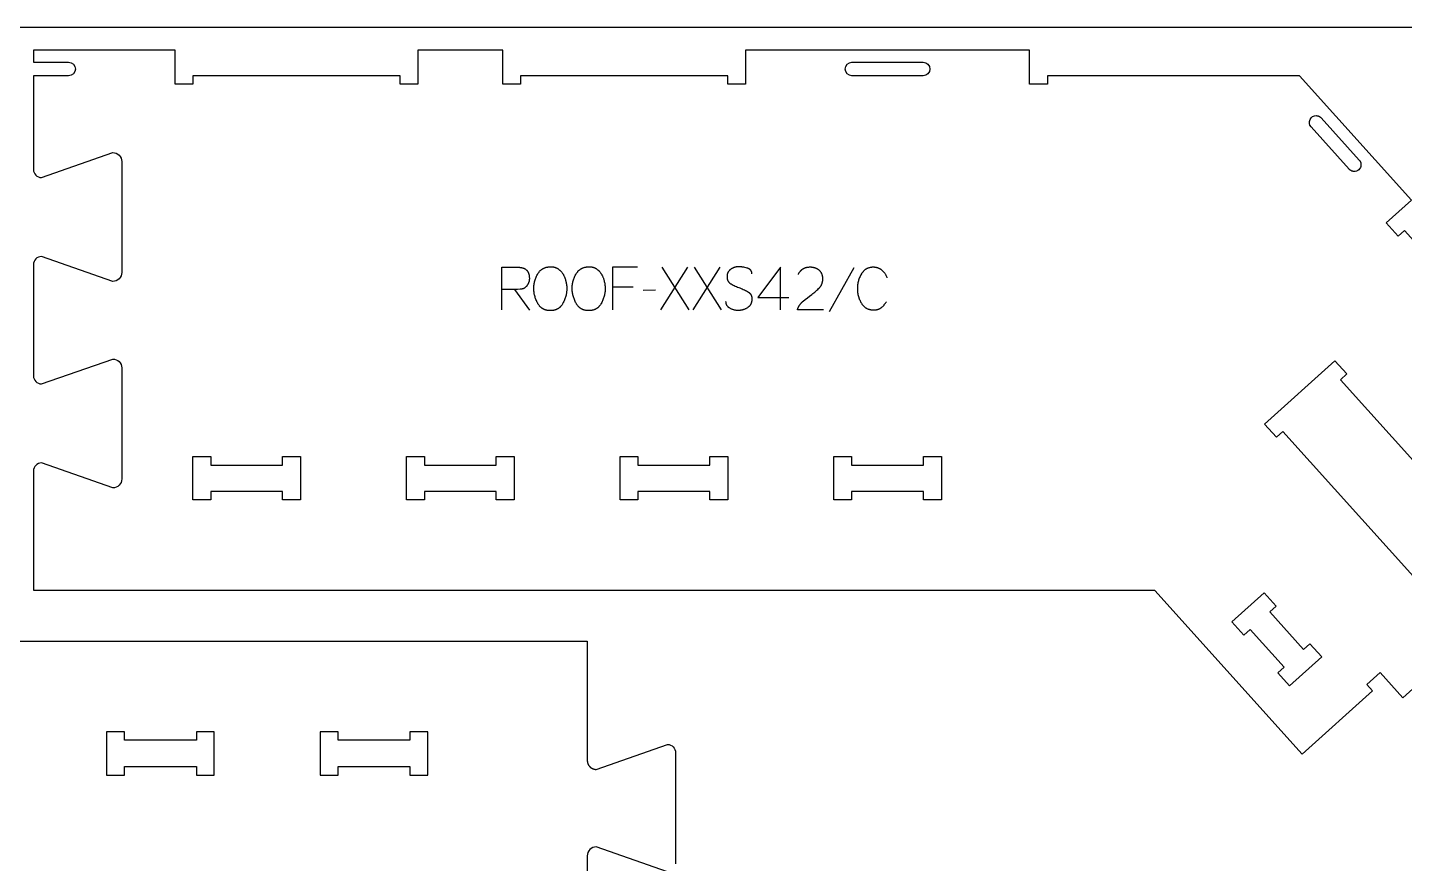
# Model space of a CAD drawing. Extents: x -20252 to -17068, y -84343 to -75479.
# Drawn here: x -18698 to -17731, y -78090 to -77503 of the extents above; entities that cross this region are included whole.
import ezdxf

# ---------------------------------------------------------------- set-up
doc = ezdxf.new("R2010")
doc.units = 0
for name, color, linetype in [('0_SHEET_SPRUCEPLY_2440X122', 1, 'CONTINUOUS'), ('1_ANYTOOL_1MMDEEP_LABELS_S', 2, 'CONTINUOUS'), ('3_ANYTOOL_CUTTHROUGH_INSID', 4, 'CONTINUOUS'), ('4_ANYTOOL_CUTTHROUGH_OUTSI', 5, 'CONTINUOUS')]:
    doc.layers.add(name, color=color, linetype=linetype)

msp = doc.modelspace()

# ---------------------------------------------------------------- linework, layer by layer
at = {"layer": '0_SHEET_SPRUCEPLY_2440X122'}
msp.add_lwpolyline([(-19879.92, -77502.96), (-19879.92, -78722.96), (-17439.92, -78722.96), (-17439.92, -77502.96)], close=True, dxfattribs=at)
at = {"layer": '1_ANYTOOL_1MMDEEP_LABELS_S'}
for points in [[(-18364.96, -77701.4), (-18364.96, -77671.4), (-18353.6, -77671.4), (-18353.11, -77671.41), (-18352.63, -77671.43), (-18352.4, -77671.45), (-18352.18, -77671.47), (-18351.95, -77671.5), (-18351.73, -77671.52), (-18351.52, -77671.56), (-18351.3, -77671.59), (-18351.1, -77671.63), (-18350.89, -77671.68), (-18350.69, -77671.73), (-18350.49, -77671.78), (-18350.3, -77671.83), (-18350.11, -77671.89), (-18349.93, -77671.96), (-18349.75, -77672.02), (-18349.57, -77672.09), (-18349.4, -77672.17), (-18349.23, -77672.25), (-18349.06, -77672.33), (-18348.9, -77672.41), (-18348.74, -77672.5), (-18348.59, -77672.6), (-18348.44, -77672.7), (-18348.29, -77672.8), (-18348.15, -77672.9), (-18348.01, -77673.01), (-18347.88, -77673.13), (-18347.75, -77673.24), (-18347.62, -77673.36), (-18347.5, -77673.49), (-18347.38, -77673.62), (-18347.27, -77673.75), (-18347.15, -77673.88), (-18347.05, -77674.02), (-18346.94, -77674.17), (-18346.84, -77674.31), (-18346.75, -77674.47), (-18346.66, -77674.62), (-18346.57, -77674.78), (-18346.49, -77674.94), (-18346.41, -77675.11), (-18346.33, -77675.28), (-18346.26, -77675.45), (-18346.19, -77675.63), (-18346.13, -77675.81), (-18346.07, -77676), (-18346.01, -77676.19), (-18345.96, -77676.38), (-18345.91, -77676.58), (-18345.86, -77676.78), (-18345.82, -77676.99), (-18345.79, -77677.19), (-18345.75, -77677.41), (-18345.72, -77677.62), (-18345.7, -77677.84), (-18345.68, -77678.07), (-18345.66, -77678.29), (-18345.64, -77678.76), (-18345.63, -77679.24), (-18345.63, -77679.42), (-18345.64, -77679.6), (-18345.64, -77679.77), (-18345.66, -77679.94), (-18345.67, -77680.12), (-18345.69, -77680.29), (-18345.71, -77680.46), (-18345.74, -77680.63), (-18345.77, -77680.8), (-18345.8, -77680.97), (-18345.84, -77681.13), (-18345.88, -77681.3), (-18345.92, -77681.47), (-18345.97, -77681.63), (-18346.02, -77681.79), (-18346.07, -77681.96), (-18346.13, -77682.12), (-18346.19, -77682.28), (-18346.26, -77682.44), (-18346.32, -77682.6), (-18346.39, -77682.75), (-18346.47, -77682.91), (-18346.55, -77683.07), (-18346.63, -77683.22), (-18346.71, -77683.38), (-18346.8, -77683.53), (-18346.89, -77683.68), (-18346.99, -77683.83), (-18347.09, -77683.98), (-18347.19, -77684.13), (-18347.3, -77684.28), (-18347.41, -77684.43), (-18347.52, -77684.58), (-18347.63, -77684.72), (-18347.75, -77684.85), (-18347.87, -77684.98), (-18347.99, -77685.11), (-18348.12, -77685.23), (-18348.24, -77685.35), (-18348.37, -77685.47), (-18348.5, -77685.58), (-18348.64, -77685.68), (-18348.77, -77685.78), (-18348.91, -77685.88), (-18349.05, -77685.97), (-18349.2, -77686.06), (-18349.34, -77686.14), (-18349.49, -77686.22), (-18349.64, -77686.29), (-18349.79, -77686.36), (-18349.95, -77686.43), (-18350.11, -77686.49), (-18350.27, -77686.55), (-18350.43, -77686.6), (-18350.59, -77686.65), (-18350.76, -77686.69), (-18350.93, -77686.73), (-18351.1, -77686.76), (-18351.28, -77686.79), (-18351.45, -77686.82), (-18351.63, -77686.84), (-18351.82, -77686.85), (-18352, -77686.87), (-18353.92, -77686.94), (-18355.96, -77686.96), (-18364.91, -77686.96)], [(-18269.69, -77671.4), (-18287.34, -77671.4), (-18287.34, -77701.4)], [(-18234.71, -77671.4), (-18253.61, -77701.4)], [(-18233.47, -77701.4), (-18252.41, -77671.4)], [(-18212, -77671.4), (-18230.9, -77701.4)], [(-18210.76, -77701.4), (-18229.7, -77671.4)], [(-18189.37, -77675.99), (-18189.37, -77675.8), (-18189.38, -77675.71), (-18189.38, -77675.62), (-18189.39, -77675.52), (-18189.4, -77675.44), (-18189.41, -77675.35), (-18189.42, -77675.26), (-18189.44, -77675.17), (-18189.45, -77675.09), (-18189.47, -77675), (-18189.49, -77674.92), (-18189.51, -77674.84), (-18189.53, -77674.76), (-18189.55, -77674.68), (-18189.58, -77674.6), (-18189.6, -77674.52), (-18189.63, -77674.44), (-18189.66, -77674.37), (-18189.69, -77674.29), (-18189.72, -77674.22), (-18189.76, -77674.14), (-18189.79, -77674.07), (-18189.83, -77674), (-18189.87, -77673.93), (-18189.91, -77673.86), (-18189.95, -77673.79), (-18190, -77673.73), (-18190.04, -77673.66), (-18190.09, -77673.6), (-18190.14, -77673.53), (-18190.19, -77673.47), (-18190.24, -77673.41), (-18190.3, -77673.35), (-18190.35, -77673.29), (-18190.41, -77673.23), (-18190.47, -77673.17), (-18190.53, -77673.11), (-18190.59, -77673.06), (-18190.65, -77673), (-18190.72, -77672.95), (-18190.78, -77672.9), (-18190.85, -77672.85), (-18190.92, -77672.8), (-18190.99, -77672.75), (-18191.07, -77672.7), (-18191.14, -77672.65), (-18191.22, -77672.6), (-18191.29, -77672.56), (-18191.37, -77672.51), (-18191.45, -77672.47), (-18191.54, -77672.43), (-18191.71, -77672.35), (-18191.88, -77672.27), (-18192.06, -77672.2), (-18192.25, -77672.13), (-18192.45, -77672.06), (-18192.65, -77672), (-18193.46, -77671.78), (-18194.26, -77671.59), (-18195.05, -77671.43), (-18195.82, -77671.29), (-18196.2, -77671.24), (-18196.57, -77671.19), (-18196.95, -77671.15), (-18197.31, -77671.12), (-18197.68, -77671.09), (-18198.04, -77671.07), (-18198.4, -77671.06), (-18198.76, -77671.06), (-18198.95, -77671.06), (-18199.15, -77671.07), (-18199.34, -77671.07), (-18199.53, -77671.09), (-18199.72, -77671.1), (-18199.91, -77671.12), (-18200.1, -77671.15), (-18200.28, -77671.17), (-18200.47, -77671.2), (-18200.65, -77671.24), (-18200.83, -77671.27), (-18201.01, -77671.32), (-18201.19, -77671.36), (-18201.37, -77671.41), (-18201.55, -77671.46), (-18201.72, -77671.51), (-18201.9, -77671.57), (-18202.07, -77671.64), (-18202.25, -77671.7), (-18202.42, -77671.77), (-18202.59, -77671.84), (-18202.76, -77671.92), (-18202.92, -77672), (-18203.09, -77672.08), (-18203.25, -77672.17), (-18203.42, -77672.26), (-18203.58, -77672.36), (-18203.74, -77672.45), (-18203.9, -77672.55), (-18204.06, -77672.66), (-18204.22, -77672.77), (-18204.37, -77672.88), (-18204.52, -77673), (-18204.67, -77673.11), (-18204.82, -77673.24), (-18204.95, -77673.36), (-18205.09, -77673.49), (-18205.22, -77673.62), (-18205.34, -77673.75), (-18205.46, -77673.89), (-18205.57, -77674.03), (-18205.68, -77674.17), (-18205.79, -77674.32), (-18205.89, -77674.47), (-18205.98, -77674.62), (-18206.07, -77674.77), (-18206.16, -77674.93), (-18206.24, -77675.09), (-18206.31, -77675.26), (-18206.38, -77675.42), (-18206.45, -77675.59), (-18206.51, -77675.77), (-18206.56, -77675.94), (-18206.61, -77676.12), (-18206.66, -77676.31), (-18206.7, -77676.49), (-18206.74, -77676.68), (-18206.77, -77676.87), (-18206.8, -77677.07), (-18206.82, -77677.27), (-18206.84, -77677.47), (-18206.85, -77677.67), (-18206.85, -77677.88), (-18206.86, -77678.09), (-18206.85, -77678.3), (-18206.85, -77678.51), (-18206.83, -77678.72), (-18206.81, -77678.93), (-18206.79, -77679.13), (-18206.76, -77679.32), (-18206.72, -77679.52), (-18206.68, -77679.71), (-18206.63, -77679.89), (-18206.58, -77680.07), (-18206.52, -77680.25), (-18206.46, -77680.43), (-18206.43, -77680.51), (-18206.39, -77680.6), (-18206.35, -77680.68), (-18206.32, -77680.76), (-18206.28, -77680.85), (-18206.24, -77680.93), (-18206.19, -77681.01), (-18206.15, -77681.09), (-18206.11, -77681.17), (-18206.06, -77681.24), (-18206.01, -77681.32), (-18205.96, -77681.4), (-18205.91, -77681.47), (-18205.86, -77681.55), (-18205.81, -77681.62), (-18205.75, -77681.69), (-18205.7, -77681.76), (-18205.64, -77681.83), (-18205.58, -77681.9), (-18205.52, -77681.97), (-18205.46, -77682.04), (-18205.4, -77682.1), (-18205.33, -77682.17), (-18205.27, -77682.23), (-18205.13, -77682.36), (-18204.99, -77682.48), (-18204.84, -77682.6), (-18204.69, -77682.72), (-18204.53, -77682.83), (-18204.37, -77682.94), (-18204.2, -77683.04), (-18204.03, -77683.14), (-18203.31, -77683.54), (-18202.58, -77683.91), (-18201.83, -77684.28), (-18201.07, -77684.64), (-18200.29, -77684.98), (-18199.5, -77685.32), (-18198.68, -77685.64), (-18197.86, -77685.95), (-18197.03, -77686.26), (-18196.23, -77686.59), (-18195.44, -77686.94), (-18194.67, -77687.3), (-18193.93, -77687.67), (-18193.2, -77688.06), (-18192.5, -77688.47), (-18191.81, -77688.89), (-18191.65, -77689), (-18191.49, -77689.11), (-18191.33, -77689.23), (-18191.26, -77689.29), (-18191.19, -77689.35), (-18191.11, -77689.41), (-18191.04, -77689.47), (-18190.97, -77689.54), (-18190.91, -77689.6), (-18190.84, -77689.67), (-18190.78, -77689.73), (-18190.71, -77689.8), (-18190.65, -77689.87), (-18190.59, -77689.94), (-18190.53, -77690.01), (-18190.48, -77690.08), (-18190.42, -77690.16), (-18190.37, -77690.23), (-18190.31, -77690.3), (-18190.26, -77690.38), (-18190.21, -77690.46), (-18190.16, -77690.53), (-18190.12, -77690.61), (-18190.07, -77690.69), (-18190.03, -77690.77), (-18189.98, -77690.85), (-18189.94, -77690.94), (-18189.9, -77691.02), (-18189.86, -77691.11), (-18189.83, -77691.19), (-18189.79, -77691.28), (-18189.76, -77691.36), (-18189.73, -77691.45), (-18189.7, -77691.54), (-18189.67, -77691.63), (-18189.64, -77691.72), (-18189.61, -77691.82), (-18189.56, -77692.01), (-18189.52, -77692.2), (-18189.48, -77692.39), (-18189.45, -77692.59), (-18189.43, -77692.8), (-18189.41, -77693), (-18189.39, -77693.21), (-18189.39, -77693.43), (-18189.38, -77693.65), (-18189.39, -77693.87), (-18189.4, -77694.1), (-18189.41, -77694.33), (-18189.44, -77694.56), (-18189.46, -77694.79), (-18189.49, -77695.01), (-18189.53, -77695.23), (-18189.57, -77695.45), (-18189.62, -77695.66), (-18189.67, -77695.87), (-18189.72, -77696.08), (-18189.79, -77696.28), (-18189.85, -77696.47), (-18189.92, -77696.67), (-18190, -77696.86), (-18190.08, -77697.05), (-18190.17, -77697.23), (-18190.26, -77697.41), (-18190.36, -77697.58), (-18190.46, -77697.75), (-18190.57, -77697.92), (-18190.68, -77698.09), (-18190.79, -77698.25), (-18190.92, -77698.4), (-18191.04, -77698.56), (-18191.17, -77698.7), (-18191.31, -77698.85), (-18191.45, -77698.99), (-18191.6, -77699.13), (-18191.75, -77699.26), (-18191.91, -77699.4), (-18192.07, -77699.52), (-18192.24, -77699.65), (-18192.41, -77699.76), (-18192.59, -77699.88), (-18192.95, -77700.1), (-18193.31, -77700.31), (-18193.68, -77700.5), (-18194.05, -77700.68), (-18194.42, -77700.85), (-18194.8, -77701), (-18194.99, -77701.07), (-18195.18, -77701.13), (-18195.38, -77701.2), (-18195.57, -77701.26), (-18195.76, -77701.31), (-18195.96, -77701.37), (-18196.15, -77701.42), (-18196.35, -77701.46), (-18196.55, -77701.51), (-18196.75, -77701.54), (-18196.95, -77701.58), (-18197.15, -77701.61), (-18197.35, -77701.64), (-18197.55, -77701.67), (-18197.96, -77701.71), (-18198.37, -77701.73), (-18198.78, -77701.74), (-18199.19, -77701.74), (-18199.6, -77701.73), (-18200, -77701.7), (-18200.4, -77701.66), (-18200.8, -77701.61), (-18201.19, -77701.55), (-18201.57, -77701.47), (-18201.96, -77701.38), (-18202.33, -77701.28), (-18202.7, -77701.16), (-18203.07, -77701.03), (-18203.44, -77700.89), (-18203.79, -77700.74), (-18204.15, -77700.57), (-18204.5, -77700.39), (-18204.84, -77700.2), (-18205.01, -77700.1), (-18205.17, -77700), (-18205.33, -77699.89), (-18205.49, -77699.78), (-18205.63, -77699.67), (-18205.77, -77699.55), (-18205.91, -77699.44), (-18206.04, -77699.32), (-18206.17, -77699.19), (-18206.29, -77699.06), (-18206.4, -77698.93), (-18206.51, -77698.8), (-18206.57, -77698.73), (-18206.62, -77698.67), (-18206.67, -77698.6), (-18206.72, -77698.53), (-18206.77, -77698.46), (-18206.81, -77698.39), (-18206.86, -77698.31), (-18206.9, -77698.24), (-18206.94, -77698.17), (-18206.98, -77698.09), (-18207.02, -77698.02), (-18207.06, -77697.94), (-18207.1, -77697.87), (-18207.13, -77697.79), (-18207.17, -77697.71), (-18207.2, -77697.63), (-18207.23, -77697.55), (-18207.26, -77697.47), (-18207.29, -77697.39), (-18207.32, -77697.31), (-18207.37, -77697.15), (-18207.41, -77696.98), (-18207.45, -77696.81), (-18207.49, -77696.63), (-18207.52, -77696.46), (-18207.54, -77696.28), (-18207.56, -77696.1), (-18207.57, -77695.91), (-18207.58, -77695.72), (-18207.59, -77695.53)], [(-18169.36, -77701.4), (-18169.31, -77671.36), (-18185.34, -77692.74)], [(-18139.14, -77701.36), (-18157.44, -77701.32), (-18157.3, -77700.86), (-18157.22, -77700.64), (-18157.14, -77700.41), (-18157.05, -77700.19), (-18156.96, -77699.98), (-18156.87, -77699.76), (-18156.77, -77699.55), (-18156.67, -77699.34), (-18156.57, -77699.13), (-18156.46, -77698.93), (-18156.35, -77698.72), (-18156.24, -77698.52), (-18156.12, -77698.32), (-18156, -77698.13), (-18155.87, -77697.94), (-18155.74, -77697.74), (-18155.61, -77697.56), (-18155.48, -77697.37), (-18155.34, -77697.19), (-18155.2, -77697), (-18155.05, -77696.83), (-18154.9, -77696.65), (-18154.75, -77696.47), (-18154.59, -77696.3), (-18154.43, -77696.13), (-18154.27, -77695.97), (-18154.1, -77695.8), (-18153.93, -77695.64), (-18153.75, -77695.48), (-18153.39, -77695.17), (-18151.92, -77693.95), (-18150.42, -77692.76), (-18148.92, -77691.6), (-18147.39, -77690.47), (-18146.64, -77689.91), (-18145.9, -77689.34), (-18145.19, -77688.77), (-18144.51, -77688.18), (-18143.84, -77687.59), (-18143.19, -77686.99), (-18142.57, -77686.38), (-18141.97, -77685.76), (-18141.83, -77685.6), (-18141.69, -77685.44), (-18141.55, -77685.28), (-18141.42, -77685.12), (-18141.29, -77684.95), (-18141.17, -77684.79), (-18141.05, -77684.62), (-18140.94, -77684.44), (-18140.83, -77684.27), (-18140.73, -77684.09), (-18140.63, -77683.91), (-18140.53, -77683.73), (-18140.45, -77683.55), (-18140.36, -77683.36), (-18140.28, -77683.17), (-18140.2, -77682.98), (-18140.13, -77682.79), (-18140.07, -77682.6), (-18140, -77682.4), (-18139.95, -77682.2), (-18139.89, -77682), (-18139.84, -77681.79), (-18139.8, -77681.59), (-18139.76, -77681.38), (-18139.73, -77681.17), (-18139.7, -77680.96), (-18139.67, -77680.74), (-18139.65, -77680.52), (-18139.63, -77680.3), (-18139.62, -77680.08), (-18139.62, -77679.86), (-18139.61, -77679.63), (-18139.62, -77679.38), (-18139.62, -77679.13), (-18139.64, -77678.89), (-18139.65, -77678.65), (-18139.68, -77678.42), (-18139.7, -77678.19), (-18139.74, -77677.96), (-18139.77, -77677.74), (-18139.81, -77677.52), (-18139.86, -77677.3), (-18139.91, -77677.09), (-18139.97, -77676.88), (-18140.03, -77676.68), (-18140.1, -77676.47), (-18140.17, -77676.28), (-18140.25, -77676.08), (-18140.33, -77675.89), (-18140.41, -77675.71), (-18140.51, -77675.53), (-18140.6, -77675.35), (-18140.7, -77675.17), (-18140.81, -77675), (-18140.92, -77674.84), (-18141.04, -77674.67), (-18141.16, -77674.51), (-18141.28, -77674.36), (-18141.41, -77674.21), (-18141.55, -77674.06), (-18141.69, -77673.91), (-18141.84, -77673.77), (-18141.99, -77673.63), (-18142.14, -77673.5), (-18142.3, -77673.37), (-18142.46, -77673.25), (-18142.63, -77673.13), (-18142.8, -77673.01), (-18142.97, -77672.9), (-18143.14, -77672.79), (-18143.31, -77672.68), (-18143.49, -77672.58), (-18143.67, -77672.49), (-18143.85, -77672.39), (-18144.04, -77672.31), (-18144.23, -77672.22), (-18144.42, -77672.14), (-18144.61, -77672.07), (-18144.81, -77671.99), (-18145, -77671.93), (-18145.2, -77671.86), (-18145.41, -77671.8), (-18145.61, -77671.75), (-18145.82, -77671.7), (-18146.03, -77671.65), (-18146.25, -77671.61), (-18146.46, -77671.57), (-18146.68, -77671.53), (-18146.9, -77671.5), (-18147.13, -77671.48), (-18147.36, -77671.45), (-18147.58, -77671.43), (-18147.82, -77671.42), (-18148.05, -77671.41), (-18148.53, -77671.4), (-18148.89, -77671.41), (-18149.25, -77671.42), (-18149.61, -77671.45), (-18149.95, -77671.48), (-18150.3, -77671.53), (-18150.63, -77671.58), (-18150.96, -77671.65), (-18151.28, -77671.72), (-18151.59, -77671.81), (-18151.75, -77671.85), (-18151.9, -77671.9), (-18152.05, -77671.95), (-18152.2, -77672), (-18152.35, -77672.06), (-18152.49, -77672.12), (-18152.64, -77672.18), (-18152.78, -77672.24), (-18152.92, -77672.31), (-18153.06, -77672.38), (-18153.2, -77672.45), (-18153.34, -77672.52), (-18153.47, -77672.6), (-18153.61, -77672.68), (-18153.74, -77672.76), (-18153.87, -77672.84), (-18154, -77672.93), (-18154.12, -77673.02), (-18154.25, -77673.11), (-18154.37, -77673.2), (-18154.5, -77673.3), (-18154.62, -77673.39), (-18154.73, -77673.49), (-18154.85, -77673.6), (-18154.97, -77673.7), (-18155.08, -77673.81), (-18155.19, -77673.92), (-18155.3, -77674.04), (-18155.41, -77674.15), (-18155.52, -77674.27), (-18155.63, -77674.39), (-18155.73, -77674.51), (-18155.93, -77674.77), (-18156.13, -77675.03), (-18156.32, -77675.31), (-18156.5, -77675.59), (-18156.68, -77675.88), (-18156.85, -77676.19), (-18157.01, -77676.5)], [(-18117.93, -77671.87), (-18135.11, -77702.64)], [(-18094.31, -77678.9), (-18094.47, -77678.5), (-18094.64, -77678.11), (-18094.82, -77677.72), (-18095.01, -77677.34), (-18095.21, -77676.98), (-18095.42, -77676.62), (-18095.64, -77676.27), (-18095.87, -77675.93), (-18096.11, -77675.6), (-18096.36, -77675.27), (-18096.62, -77674.96), (-18096.89, -77674.65), (-18097.17, -77674.36), (-18097.46, -77674.07), (-18097.76, -77673.79), (-18098.06, -77673.52), (-18098.22, -77673.39), (-18098.38, -77673.27), (-18098.54, -77673.14), (-18098.71, -77673.03), (-18098.87, -77672.91), (-18099.04, -77672.8), (-18099.21, -77672.7), (-18099.39, -77672.6), (-18099.56, -77672.5), (-18099.74, -77672.4), (-18099.92, -77672.32), (-18100.1, -77672.23), (-18100.28, -77672.15), (-18100.47, -77672.07), (-18100.65, -77672), (-18100.84, -77671.93), (-18101.04, -77671.87), (-18101.23, -77671.81), (-18101.43, -77671.75), (-18101.63, -77671.7), (-18101.83, -77671.65), (-18102.03, -77671.61), (-18102.23, -77671.57), (-18102.44, -77671.53), (-18102.65, -77671.5), (-18102.86, -77671.48), (-18103.07, -77671.45), (-18103.29, -77671.43), (-18103.51, -77671.42), (-18103.73, -77671.41), (-18103.95, -77671.4), (-18104.17, -77671.4), (-18104.51, -77671.41), (-18104.85, -77671.42), (-18105.18, -77671.44), (-18105.51, -77671.48), (-18105.83, -77671.52), (-18106.15, -77671.57), (-18106.46, -77671.63), (-18106.77, -77671.7), (-18107.07, -77671.77), (-18107.36, -77671.86), (-18107.65, -77671.96), (-18107.94, -77672.06), (-18108.21, -77672.18), (-18108.35, -77672.24), (-18108.49, -77672.3), (-18108.62, -77672.37), (-18108.76, -77672.43), (-18108.89, -77672.5), (-18109.02, -77672.58), (-18109.15, -77672.65), (-18109.28, -77672.73), (-18109.4, -77672.81), (-18109.53, -77672.89), (-18109.65, -77672.97), (-18109.78, -77673.06), (-18109.9, -77673.14), (-18110.02, -77673.23), (-18110.26, -77673.42), (-18110.49, -77673.62), (-18110.71, -77673.83), (-18110.93, -77674.04), (-18111.15, -77674.27), (-18111.36, -77674.5), (-18111.56, -77674.74), (-18111.76, -77674.99), (-18111.96, -77675.26), (-18112.15, -77675.53), (-18112.33, -77675.81), (-18112.51, -77676.09), (-18112.85, -77676.68), (-18113.16, -77677.28), (-18113.46, -77677.89), (-18113.74, -77678.5), (-18113.99, -77679.12), (-18114.22, -77679.74), (-18114.43, -77680.38), (-18114.61, -77681.02), (-18114.78, -77681.67), (-18114.92, -77682.32), (-18115.04, -77682.98), (-18115.14, -77683.65), (-18115.22, -77684.33), (-18115.27, -77685.01), (-18115.3, -77685.7), (-18115.31, -77686.4), (-18115.3, -77687.1), (-18115.27, -77687.79), (-18115.21, -77688.47), (-18115.14, -77689.15), (-18115.04, -77689.82), (-18114.91, -77690.48), (-18114.77, -77691.14), (-18114.69, -77691.46), (-18114.6, -77691.79), (-18114.51, -77692.11), (-18114.41, -77692.43), (-18114.31, -77692.74), (-18114.2, -77693.06), (-18114.09, -77693.37), (-18113.97, -77693.69), (-18113.71, -77694.3), (-18113.43, -77694.92), (-18113.13, -77695.52), (-18112.81, -77696.12), (-18112.46, -77696.71), (-18112.28, -77697), (-18112.1, -77697.28), (-18111.9, -77697.55), (-18111.71, -77697.81), (-18111.5, -77698.06), (-18111.29, -77698.3), (-18111.08, -77698.54), (-18110.86, -77698.76), (-18110.63, -77698.98), (-18110.4, -77699.18), (-18110.16, -77699.38), (-18110.04, -77699.48), (-18109.91, -77699.57), (-18109.79, -77699.66), (-18109.66, -77699.75), (-18109.54, -77699.83), (-18109.41, -77699.92), (-18109.28, -77700), (-18109.15, -77700.08), (-18109.01, -77700.15), (-18108.88, -77700.23), (-18108.74, -77700.3), (-18108.61, -77700.37), (-18108.33, -77700.5), (-18108.04, -77700.63), (-18107.75, -77700.74), (-18107.46, -77700.85), (-18107.16, -77700.94), (-18106.85, -77701.03), (-18106.54, -77701.11), (-18106.22, -77701.18), (-18105.89, -77701.24), (-18105.56, -77701.29), (-18105.23, -77701.33), (-18104.89, -77701.36), (-18104.54, -77701.38), (-18104.19, -77701.4), (-18103.83, -77701.4), (-18103.45, -77701.4), (-18103.07, -77701.38), (-18102.89, -77701.36), (-18102.7, -77701.34), (-18102.52, -77701.32), (-18102.34, -77701.3), (-18102.17, -77701.27), (-18101.99, -77701.24), (-18101.82, -77701.21), (-18101.65, -77701.17), (-18101.48, -77701.13), (-18101.31, -77701.09), (-18101.14, -77701.04), (-18100.98, -77700.99), (-18100.82, -77700.94), (-18100.66, -77700.89), (-18100.5, -77700.83), (-18100.34, -77700.77), (-18100.18, -77700.7), (-18100.03, -77700.63), (-18099.88, -77700.56), (-18099.73, -77700.49), (-18099.58, -77700.41), (-18099.44, -77700.33), (-18099.29, -77700.24), (-18099.15, -77700.15), (-18099.01, -77700.06), (-18098.87, -77699.97), (-18098.73, -77699.87), (-18098.6, -77699.77), (-18098.33, -77699.57), (-18098.07, -77699.35), (-18097.82, -77699.13), (-18097.57, -77698.9), (-18097.33, -77698.66), (-18097.09, -77698.42), (-18096.86, -77698.17), (-18096.63, -77697.91), (-18096.41, -77697.64), (-18096.19, -77697.37), (-18095.98, -77697.09), (-18095.77, -77696.8), (-18095.57, -77696.5), (-18095.37, -77696.2), (-18095.18, -77695.89), (-18095, -77695.57)], [(-18355.96, -77686.96), (-18345.5, -77701.44)], [(-18272.86, -77685.37), (-18287.34, -77685.37)], [(-18257.04, -77687.52), (-18265.83, -77687.6)], [(-18185.34, -77692.74), (-18163.57, -77692.74)]]:
    msp.add_lwpolyline(points, dxfattribs=at)
for points in [[(-18330.5, -77671.06), (-18330.13, -77671.06), (-18329.76, -77671.08), (-18329.41, -77671.11), (-18329.06, -77671.15), (-18328.88, -77671.18), (-18328.71, -77671.2), (-18328.54, -77671.23), (-18328.38, -77671.27), (-18328.21, -77671.3), (-18328.05, -77671.34), (-18327.89, -77671.38), (-18327.72, -77671.43), (-18327.57, -77671.48), (-18327.41, -77671.53), (-18327.25, -77671.58), (-18327.1, -77671.64), (-18326.95, -77671.7), (-18326.8, -77671.76), (-18326.65, -77671.82), (-18326.51, -77671.89), (-18326.36, -77671.96), (-18326.22, -77672.04), (-18326.08, -77672.11), (-18325.94, -77672.19), (-18325.8, -77672.27), (-18325.67, -77672.36), (-18325.53, -77672.45), (-18325.4, -77672.54), (-18325.14, -77672.73), (-18324.89, -77672.92), (-18324.64, -77673.12), (-18324.4, -77673.33), (-18324.16, -77673.54), (-18323.93, -77673.76), (-18323.71, -77673.98), (-18323.49, -77674.21), (-18323.27, -77674.45), (-18323.07, -77674.7), (-18322.87, -77674.95), (-18322.67, -77675.2), (-18322.48, -77675.46), (-18322.3, -77675.73), (-18322.12, -77676.01), (-18321.95, -77676.29), (-18321.78, -77676.57), (-18321.62, -77676.86), (-18321.47, -77677.16), (-18321.32, -77677.45), (-18321.18, -77677.75), (-18321.04, -77678.06), (-18320.91, -77678.37), (-18320.78, -77678.68), (-18320.66, -77678.99), (-18320.55, -77679.31), (-18320.44, -77679.63), (-18320.33, -77679.96), (-18320.24, -77680.29), (-18320.15, -77680.62), (-18320.06, -77680.96), (-18319.98, -77681.3), (-18319.83, -77681.98), (-18319.71, -77682.66), (-18319.6, -77683.33), (-18319.51, -77683.99), (-18319.44, -77684.65), (-18319.4, -77685.3), (-18319.37, -77685.94), (-18319.36, -77686.57), (-18319.37, -77687.21), (-18319.4, -77687.85), (-18319.45, -77688.49), (-18319.53, -77689.12), (-18319.63, -77689.76), (-18319.75, -77690.4), (-18319.89, -77691.04), (-18320.05, -77691.67), (-18320.23, -77692.31), (-18320.44, -77692.95), (-18320.66, -77693.59), (-18320.91, -77694.22), (-18321.18, -77694.86), (-18321.47, -77695.5), (-18321.79, -77696.14), (-18322.12, -77696.77), (-18322.3, -77697.09), (-18322.48, -77697.39), (-18322.67, -77697.68), (-18322.86, -77697.97), (-18323.06, -77698.24), (-18323.27, -77698.51), (-18323.48, -77698.76), (-18323.7, -77699), (-18323.82, -77699.12), (-18323.93, -77699.24), (-18324.04, -77699.35), (-18324.16, -77699.46), (-18324.28, -77699.57), (-18324.4, -77699.68), (-18324.52, -77699.78), (-18324.64, -77699.88), (-18324.77, -77699.98), (-18324.89, -77700.08), (-18325.02, -77700.17), (-18325.15, -77700.26), (-18325.28, -77700.35), (-18325.41, -77700.43), (-18325.55, -77700.52), (-18325.68, -77700.6), (-18325.82, -77700.68), (-18325.96, -77700.75), (-18326.1, -77700.83), (-18326.24, -77700.9), (-18326.38, -77700.97), (-18326.53, -77701.03), (-18326.68, -77701.1), (-18326.82, -77701.16), (-18326.97, -77701.21), (-18327.12, -77701.27), (-18327.28, -77701.32), (-18327.43, -77701.38), (-18327.74, -77701.47), (-18328.06, -77701.55), (-18328.39, -77701.63), (-18328.72, -77701.69), (-18329.06, -77701.75), (-18329.4, -77701.79), (-18329.75, -77701.83), (-18330.11, -77701.85), (-18330.47, -77701.87), (-18330.84, -77701.87), (-18331.23, -77701.87), (-18331.6, -77701.85), (-18331.97, -77701.83), (-18332.33, -77701.79), (-18332.69, -77701.75), (-18333.04, -77701.69), (-18333.38, -77701.63), (-18333.72, -77701.55), (-18334.04, -77701.46), (-18334.37, -77701.37), (-18334.53, -77701.31), (-18334.68, -77701.26), (-18334.84, -77701.2), (-18334.99, -77701.14), (-18335.14, -77701.08), (-18335.29, -77701.02), (-18335.44, -77700.95), (-18335.59, -77700.88), (-18335.74, -77700.81), (-18335.88, -77700.73), (-18336.02, -77700.66), (-18336.16, -77700.58), (-18336.3, -77700.49), (-18336.44, -77700.41), (-18336.57, -77700.32), (-18336.71, -77700.23), (-18336.84, -77700.14), (-18336.97, -77700.05), (-18337.1, -77699.95), (-18337.23, -77699.85), (-18337.35, -77699.75), (-18337.48, -77699.64), (-18337.6, -77699.53), (-18337.72, -77699.42), (-18337.84, -77699.31), (-18337.95, -77699.19), (-18338.07, -77699.08), (-18338.18, -77698.96), (-18338.3, -77698.83), (-18338.41, -77698.71), (-18338.62, -77698.45), (-18338.83, -77698.18), (-18339.03, -77697.9), (-18339.23, -77697.61), (-18339.42, -77697.32), (-18339.6, -77697.01), (-18339.78, -77696.69), (-18340.11, -77696.04), (-18340.43, -77695.39), (-18340.72, -77694.74), (-18340.99, -77694.09), (-18341.24, -77693.44), (-18341.46, -77692.79), (-18341.67, -77692.14), (-18341.85, -77691.49), (-18342.01, -77690.84), (-18342.15, -77690.19), (-18342.27, -77689.54), (-18342.37, -77688.88), (-18342.45, -77688.23), (-18342.5, -77687.58), (-18342.53, -77686.93), (-18342.54, -77686.27), (-18342.53, -77685.58), (-18342.5, -77684.89), (-18342.44, -77684.21), (-18342.36, -77683.53), (-18342.26, -77682.86), (-18342.14, -77682.2), (-18341.99, -77681.54), (-18341.82, -77680.89), (-18341.63, -77680.24), (-18341.41, -77679.6), (-18341.18, -77678.97), (-18340.92, -77678.34), (-18340.63, -77677.71), (-18340.33, -77677.1), (-18340, -77676.49), (-18339.65, -77675.88), (-18339.47, -77675.58), (-18339.28, -77675.3), (-18339.08, -77675.02), (-18338.87, -77674.75), (-18338.66, -77674.49), (-18338.45, -77674.24), (-18338.22, -77674), (-18337.99, -77673.77), (-18337.88, -77673.66), (-18337.76, -77673.55), (-18337.64, -77673.44), (-18337.51, -77673.34), (-18337.39, -77673.24), (-18337.26, -77673.14), (-18337.14, -77673.04), (-18337.01, -77672.94), (-18336.88, -77672.85), (-18336.74, -77672.76), (-18336.61, -77672.67), (-18336.47, -77672.58), (-18336.34, -77672.5), (-18336.2, -77672.42), (-18336.06, -77672.34), (-18335.92, -77672.26), (-18335.77, -77672.19), (-18335.63, -77672.12), (-18335.33, -77671.98), (-18335.03, -77671.85), (-18334.72, -77671.74), (-18334.4, -77671.63), (-18334.08, -77671.53), (-18333.75, -77671.44), (-18333.42, -77671.36), (-18333.08, -77671.29), (-18332.73, -77671.23), (-18332.37, -77671.18), (-18332.01, -77671.13), (-18331.64, -77671.1), (-18331.27, -77671.08), (-18330.89, -77671.06)], [(-18303.54, -77671.06), (-18303.17, -77671.06), (-18302.81, -77671.08), (-18302.45, -77671.11), (-18302.1, -77671.15), (-18301.93, -77671.18), (-18301.76, -77671.2), (-18301.59, -77671.23), (-18301.42, -77671.27), (-18301.25, -77671.3), (-18301.09, -77671.34), (-18300.93, -77671.38), (-18300.77, -77671.43), (-18300.61, -77671.48), (-18300.45, -77671.53), (-18300.3, -77671.58), (-18300.14, -77671.64), (-18299.99, -77671.7), (-18299.84, -77671.76), (-18299.7, -77671.82), (-18299.55, -77671.89), (-18299.4, -77671.96), (-18299.26, -77672.04), (-18299.12, -77672.11), (-18298.98, -77672.19), (-18298.84, -77672.27), (-18298.71, -77672.36), (-18298.57, -77672.45), (-18298.44, -77672.54), (-18298.18, -77672.73), (-18297.93, -77672.92), (-18297.68, -77673.12), (-18297.44, -77673.33), (-18297.2, -77673.54), (-18296.97, -77673.76), (-18296.75, -77673.98), (-18296.53, -77674.21), (-18296.32, -77674.45), (-18296.11, -77674.7), (-18295.91, -77674.95), (-18295.71, -77675.2), (-18295.53, -77675.46), (-18295.34, -77675.73), (-18295.16, -77676.01), (-18294.99, -77676.29), (-18294.83, -77676.57), (-18294.67, -77676.86), (-18294.51, -77677.16), (-18294.36, -77677.45), (-18294.22, -77677.75), (-18294.08, -77678.06), (-18293.95, -77678.37), (-18293.82, -77678.68), (-18293.7, -77678.99), (-18293.59, -77679.31), (-18293.48, -77679.63), (-18293.38, -77679.96), (-18293.28, -77680.29), (-18293.19, -77680.62), (-18293.1, -77680.96), (-18293.02, -77681.3), (-18292.88, -77681.98), (-18292.75, -77682.66), (-18292.64, -77683.33), (-18292.56, -77683.99), (-18292.49, -77684.65), (-18292.44, -77685.3), (-18292.41, -77685.94), (-18292.4, -77686.57), (-18292.41, -77687.21), (-18292.44, -77687.85), (-18292.5, -77688.49), (-18292.57, -77689.12), (-18292.67, -77689.76), (-18292.79, -77690.4), (-18292.93, -77691.04), (-18293.09, -77691.67), (-18293.27, -77692.31), (-18293.48, -77692.95), (-18293.71, -77693.59), (-18293.95, -77694.22), (-18294.22, -77694.86), (-18294.52, -77695.5), (-18294.83, -77696.14), (-18295.16, -77696.77), (-18295.34, -77697.09), (-18295.52, -77697.39), (-18295.71, -77697.68), (-18295.91, -77697.97), (-18296.11, -77698.24), (-18296.31, -77698.51), (-18296.53, -77698.76), (-18296.75, -77699), (-18296.86, -77699.12), (-18296.97, -77699.24), (-18297.09, -77699.35), (-18297.2, -77699.46), (-18297.32, -77699.57), (-18297.44, -77699.68), (-18297.56, -77699.78), (-18297.69, -77699.88), (-18297.81, -77699.98), (-18297.94, -77700.08), (-18298.06, -77700.17), (-18298.19, -77700.26), (-18298.32, -77700.35), (-18298.46, -77700.43), (-18298.59, -77700.52), (-18298.73, -77700.6), (-18298.86, -77700.68), (-18299, -77700.75), (-18299.14, -77700.83), (-18299.28, -77700.9), (-18299.43, -77700.97), (-18299.57, -77701.03), (-18299.72, -77701.1), (-18299.87, -77701.16), (-18300.02, -77701.21), (-18300.17, -77701.27), (-18300.32, -77701.32), (-18300.47, -77701.38), (-18300.79, -77701.47), (-18301.11, -77701.55), (-18301.43, -77701.63), (-18301.76, -77701.69), (-18302.1, -77701.75), (-18302.45, -77701.79), (-18302.8, -77701.83), (-18303.15, -77701.85), (-18303.52, -77701.87), (-18303.89, -77701.87), (-18304.27, -77701.87), (-18304.64, -77701.85), (-18305.01, -77701.83), (-18305.38, -77701.79), (-18305.73, -77701.75), (-18306.08, -77701.69), (-18306.42, -77701.63), (-18306.76, -77701.55), (-18307.09, -77701.46), (-18307.41, -77701.37), (-18307.57, -77701.31), (-18307.73, -77701.26), (-18307.88, -77701.2), (-18308.04, -77701.14), (-18308.19, -77701.08), (-18308.34, -77701.02), (-18308.49, -77700.95), (-18308.63, -77700.88), (-18308.78, -77700.81), (-18308.92, -77700.73), (-18309.06, -77700.66), (-18309.21, -77700.58), (-18309.34, -77700.49), (-18309.48, -77700.41), (-18309.62, -77700.32), (-18309.75, -77700.23), (-18309.88, -77700.14), (-18310.01, -77700.05), (-18310.14, -77699.95), (-18310.27, -77699.85), (-18310.39, -77699.75), (-18310.52, -77699.64), (-18310.64, -77699.53), (-18310.76, -77699.42), (-18310.88, -77699.31), (-18311, -77699.19), (-18311.11, -77699.08), (-18311.23, -77698.96), (-18311.34, -77698.83), (-18311.45, -77698.71), (-18311.66, -77698.45), (-18311.87, -77698.18), (-18312.08, -77697.9), (-18312.27, -77697.61), (-18312.46, -77697.32), (-18312.65, -77697.01), (-18312.82, -77696.69), (-18313.16, -77696.04), (-18313.47, -77695.39), (-18313.76, -77694.74), (-18314.03, -77694.09), (-18314.28, -77693.44), (-18314.51, -77692.79), (-18314.71, -77692.14), (-18314.89, -77691.49), (-18315.06, -77690.84), (-18315.2, -77690.19), (-18315.32, -77689.54), (-18315.41, -77688.88), (-18315.49, -77688.23), (-18315.54, -77687.58), (-18315.57, -77686.93), (-18315.59, -77686.27), (-18315.57, -77685.58), (-18315.54, -77684.89), (-18315.48, -77684.21), (-18315.4, -77683.53), (-18315.3, -77682.86), (-18315.18, -77682.2), (-18315.03, -77681.54), (-18314.86, -77680.89), (-18314.67, -77680.24), (-18314.46, -77679.6), (-18314.22, -77678.97), (-18313.96, -77678.34), (-18313.68, -77677.71), (-18313.37, -77677.1), (-18313.04, -77676.49), (-18312.69, -77675.88), (-18312.51, -77675.58), (-18312.32, -77675.3), (-18312.12, -77675.02), (-18311.92, -77674.75), (-18311.71, -77674.49), (-18311.49, -77674.24), (-18311.27, -77674), (-18311.04, -77673.77), (-18310.92, -77673.66), (-18310.8, -77673.55), (-18310.68, -77673.44), (-18310.56, -77673.34), (-18310.43, -77673.24), (-18310.31, -77673.14), (-18310.18, -77673.04), (-18310.05, -77672.94), (-18309.92, -77672.85), (-18309.79, -77672.76), (-18309.65, -77672.67), (-18309.52, -77672.58), (-18309.38, -77672.5), (-18309.24, -77672.42), (-18309.1, -77672.34), (-18308.96, -77672.26), (-18308.82, -77672.19), (-18308.67, -77672.12), (-18308.37, -77671.98), (-18308.07, -77671.85), (-18307.76, -77671.74), (-18307.45, -77671.63), (-18307.12, -77671.53), (-18306.8, -77671.44), (-18306.46, -77671.36), (-18306.12, -77671.29), (-18305.77, -77671.23), (-18305.42, -77671.18), (-18305.05, -77671.13), (-18304.69, -77671.1), (-18304.31, -77671.08), (-18303.93, -77671.06)]]:
    msp.add_lwpolyline(points, close=True, dxfattribs=at)
at = {"layer": '3_ANYTOOL_CUTTHROUGH_INSID', "color": 4}
for points in [[(-18119.12, -77527.36), (-18069.12, -77527.36, -1), (-18069.12, -77536.86), (-18119.12, -77536.86, -1)], [(-17789.71, -77566.44), (-17762.95, -77596.16), (-17762.87, -77596.25), (-17762.8, -77596.34), (-17762.73, -77596.43), (-17762.66, -77596.52), (-17762.59, -77596.61), (-17762.52, -77596.71), (-17762.46, -77596.81), (-17762.4, -77596.91), (-17762.34, -77597.01), (-17762.28, -77597.11), (-17762.23, -77597.21), (-17762.18, -77597.32), (-17762.13, -77597.43), (-17762.08, -77597.54), (-17762.04, -77597.65), (-17762, -77597.76), (-17761.96, -77597.87), (-17761.93, -77597.98), (-17761.89, -77598.09), (-17761.86, -77598.21), (-17761.84, -77598.32), (-17761.81, -77598.44), (-17761.79, -77598.55), (-17761.77, -77598.67), (-17761.76, -77598.79), (-17761.75, -77598.9), (-17761.74, -77599.02), (-17761.73, -77599.13), (-17761.73, -77599.25), (-17761.73, -77599.36), (-17761.73, -77599.48), (-17761.73, -77599.59, -0.198913), (-17763.3, -77602.87, -0.198913), (-17766.73, -77604.09), (-17766.84, -77604.08), (-17766.95, -77604.07), (-17767.07, -77604.06), (-17767.18, -77604.04), (-17767.3, -77604.02), (-17767.41, -77604), (-17767.52, -77603.98), (-17767.64, -77603.95), (-17767.75, -77603.92), (-17767.86, -77603.89), (-17767.98, -77603.85), (-17768.09, -77603.81), (-17768.2, -77603.77), (-17768.31, -77603.73), (-17768.41, -77603.68), (-17768.52, -77603.63), (-17768.63, -77603.58), (-17768.73, -77603.52), (-17768.84, -77603.47), (-17768.94, -77603.41), (-17769.04, -77603.34), (-17769.14, -77603.28), (-17769.23, -77603.21), (-17769.33, -77603.14), (-17769.42, -77603.07), (-17769.51, -77603), (-17769.6, -77602.92), (-17769.68, -77602.85), (-17769.77, -77602.77), (-17769.85, -77602.69), (-17769.93, -77602.6), (-17770.01, -77602.52), (-17796.77, -77572.79, -0.668179), (-17792.99, -77564.87), (-17792.88, -77564.88), (-17792.77, -77564.89), (-17792.65, -77564.9), (-17792.54, -77564.92), (-17792.42, -77564.94), (-17792.31, -77564.96), (-17792.2, -77564.98), (-17792.08, -77565.01), (-17791.97, -77565.04), (-17791.86, -77565.07), (-17791.74, -77565.11), (-17791.63, -77565.15), (-17791.52, -77565.19), (-17791.41, -77565.23), (-17791.3, -77565.28), (-17791.2, -77565.33), (-17791.09, -77565.38), (-17790.99, -77565.44), (-17790.88, -77565.49), (-17790.78, -77565.55), (-17790.68, -77565.62), (-17790.58, -77565.68), (-17790.49, -77565.75), (-17790.39, -77565.82), (-17790.3, -77565.89), (-17790.21, -77565.96), (-17790.12, -77566.04), (-17790.04, -77566.11), (-17789.95, -77566.19), (-17789.87, -77566.27), (-17789.79, -77566.35)]]:
    msp.add_lwpolyline(points, format="xyb", close=True, dxfattribs=at)
for points in [[(-18569.37, -77828.86), (-18569.37, -77834.86), (-18581.87, -77834.86), (-18581.87, -77804.36), (-18569.37, -77804.36), (-18569.37, -77810.36), (-18518.87, -77810.36), (-18518.87, -77804.36), (-18506.37, -77804.36), (-18506.37, -77834.86), (-18518.87, -77834.86), (-18518.87, -77828.86)], [(-18368.87, -77810.36), (-18368.87, -77804.36), (-18356.37, -77804.36), (-18356.37, -77834.86), (-18368.87, -77834.86), (-18368.87, -77828.86), (-18419.37, -77828.86), (-18419.37, -77834.86), (-18431.87, -77834.86), (-18431.87, -77804.36), (-18419.37, -77804.36), (-18419.37, -77810.36)], [(-18269.37, -77828.86), (-18269.37, -77834.86), (-18281.87, -77834.86), (-18281.87, -77804.36), (-18269.37, -77804.36), (-18269.37, -77810.36), (-18218.87, -77810.36), (-18218.87, -77804.36), (-18206.37, -77804.36), (-18206.37, -77834.86), (-18218.87, -77834.86), (-18218.87, -77828.86)], [(-18068.87, -77810.36), (-18068.87, -77804.36), (-18056.37, -77804.36), (-18056.37, -77834.86), (-18068.87, -77834.86), (-18068.87, -77828.86), (-18119.37, -77828.86), (-18119.37, -77834.86), (-18131.87, -77834.86), (-18131.87, -77804.36), (-18119.37, -77804.36), (-18119.37, -77810.36)], [(-17811.85, -77965.53), (-17820.22, -77956.24), (-17815.76, -77952.23), (-17839.51, -77925.85), (-17843.97, -77929.86), (-17852.33, -77920.57), (-17829.67, -77900.17), (-17821.3, -77909.45), (-17825.76, -77913.47), (-17802.01, -77939.85), (-17797.55, -77935.84), (-17789.19, -77945.13)], [(-18579.46, -78022.16), (-18579.46, -78028.16), (-18566.96, -78028.16), (-18566.96, -77997.66), (-18579.46, -77997.66), (-18579.46, -78003.66), (-18629.96, -78003.66), (-18629.96, -77997.66), (-18642.46, -77997.66), (-18642.46, -78028.16), (-18629.96, -78028.16), (-18629.96, -78022.16)], [(-18429.46, -78022.16), (-18429.46, -78028.16), (-18416.96, -78028.16), (-18416.96, -77997.66), (-18429.46, -77997.66), (-18429.46, -78003.66), (-18479.96, -78003.66), (-18479.96, -77997.66), (-18492.46, -77997.66), (-18492.46, -78028.16), (-18479.96, -78028.16), (-18479.96, -78022.16)]]:
    msp.add_lwpolyline(points, close=True, dxfattribs=at)
at = {"layer": '4_ANYTOOL_CUTTHROUGH_OUTSI', "color": 5}
for points in [[(-17667.37, -77716.51), (-17731.28, -77645.54), (-17735.73, -77649.55), (-17744.1, -77640.26), (-17726.26, -77624.2), (-17804.9, -77536.86), (-17944.12, -77536.86), (-17981.87, -77536.86), (-17981.87, -77542.86), (-17994.37, -77542.86), (-17994.37, -77542.61), (-17994.37, -77518.86), (-18193.87, -77518.86), (-18193.87, -77542.61), (-18193.87, -77542.86), (-18206.37, -77542.86), (-18206.37, -77536.86), (-18351.87, -77536.86), (-18351.87, -77542.86), (-18364.37, -77542.86), (-18364.37, -77542.61), (-18364.37, -77518.86), (-18423.87, -77518.86), (-18423.87, -77542.86), (-18436.37, -77542.86), (-18436.37, -77536.86), (-18544.12, -77536.86), (-18581.87, -77536.86), (-18581.87, -77542.86), (-18594.37, -77542.86), (-18594.37, -77542.61), (-18594.37, -77518.86), (-18693.87, -77518.86), (-18693.87, -77527.36), (-18693.87, -77527.36), (-18669.12, -77527.36, -1), (-18669.12, -77536.86), (-18693.87, -77536.86), (-18693.87, -77602.61), (-18693.87, -77602.61, 0.412073), (-18688.16, -77608.36), (-18638.2, -77590.88), (-18638.16, -77590.86), (-18638.12, -77590.86), (-18638.12, -77590.86, -0.414214), (-18631.87, -77597.11), (-18631.87, -77675.11, -0.414214), (-18638.12, -77681.36), (-18638.16, -77681.36), (-18638.2, -77681.35), (-18688.16, -77663.86), (-18688.16, -77663.86, 0.412073), (-18693.87, -77669.61), (-18693.87, -77747.61, 0.412073), (-18688.16, -77753.36), (-18638.2, -77735.88), (-18638.16, -77735.86), (-18638.12, -77735.86), (-18638.12, -77735.86, -0.414214), (-18631.87, -77742.11), (-18631.87, -77820.11, -0.414214), (-18638.12, -77826.36), (-18638.16, -77826.36), (-18638.2, -77826.35), (-18688.16, -77808.86), (-18688.16, -77808.86, 0.412073), (-18693.87, -77814.61), (-18693.87, -77898.36), (-18244.12, -77898.36), (-17944.12, -77898.36), (-17906.76, -77898.36), (-17906.65, -77898.36), (-17906.57, -77898.44), (-17803.03, -78013.44), (-17753.61, -77968.94), (-17757.63, -77964.48), (-17748.34, -77956.12), (-17732.28, -77973.95), (-17688.06, -77934.14)], [(-18754.71, -77934.16), (-18304.96, -77934.16), (-18304.96, -77934.16), (-18304.96, -78017.97), (-18304.96, -78018.11), (-18304.95, -78018.25), (-18304.94, -78018.39), (-18304.93, -78018.53), (-18304.92, -78018.67), (-18304.9, -78018.81), (-18304.87, -78018.96), (-18304.85, -78019.1), (-18304.82, -78019.24), (-18304.78, -78019.39), (-18304.75, -78019.53), (-18304.71, -78019.68), (-18304.66, -78019.82), (-18304.61, -78019.97), (-18304.56, -78020.11), (-18304.51, -78020.25), (-18304.45, -78020.4), (-18304.38, -78020.54), (-18304.32, -78020.68), (-18304.24, -78020.82), (-18304.17, -78020.96), (-18304.09, -78021.09), (-18304.01, -78021.23), (-18303.92, -78021.36), (-18303.83, -78021.49), (-18303.74, -78021.62), (-18303.64, -78021.75), (-18303.54, -78021.88), (-18303.44, -78022), (-18303.33, -78022.12), (-18303.22, -78022.24), (-18303.11, -78022.35), (-18302.99, -78022.46), (-18302.88, -78022.57), (-18302.76, -78022.68), (-18302.63, -78022.78), (-18302.51, -78022.88), (-18302.38, -78022.97), (-18302.25, -78023.06), (-18302.11, -78023.15), (-18301.98, -78023.24), (-18301.84, -78023.32), (-18301.71, -78023.4), (-18301.57, -78023.47), (-18301.43, -78023.54), (-18301.29, -78023.61), (-18301.14, -78023.67), (-18301, -78023.73), (-18300.86, -78023.78), (-18300.71, -78023.83), (-18300.57, -78023.88), (-18300.42, -78023.92), (-18300.28, -78023.96), (-18300.13, -78024), (-18299.99, -78024.03), (-18299.84, -78024.06), (-18299.7, -78024.08), (-18299.56, -78024.1), (-18299.41, -78024.12), (-18299.27, -78024.14), (-18299.13, -78024.15), (-18298.99, -78024.15), (-18298.85, -78024.16), (-18298.71, -78024.16), (-18298.67, -78024.16), (-18298.63, -78024.15), (-18248.67, -78006.66), (-18248.67, -78006.66, -0.412073), (-18242.96, -78012.41), (-18242.96, -78090.41, -0.412073)], [(-18248.67, -78096.16), (-18298.63, -78078.67), (-18298.67, -78078.66), (-18298.71, -78078.66), (-18298.71, -78078.66, 0.414214), (-18304.96, -78084.91), (-18304.96, -78162.91, 0.414214)]]:
    msp.add_lwpolyline(points, format="xyb", dxfattribs=at)
msp.add_lwpolyline([(-17705.74, -77910.02), (-17816.65, -77786.85), (-17821.11, -77790.86), (-17829.47, -77781.57), (-17780.05, -77737.08), (-17771.69, -77746.37), (-17776.15, -77750.38), (-17665.24, -77873.56)], dxfattribs=at)

doc.saveas('drawing.dxf')
